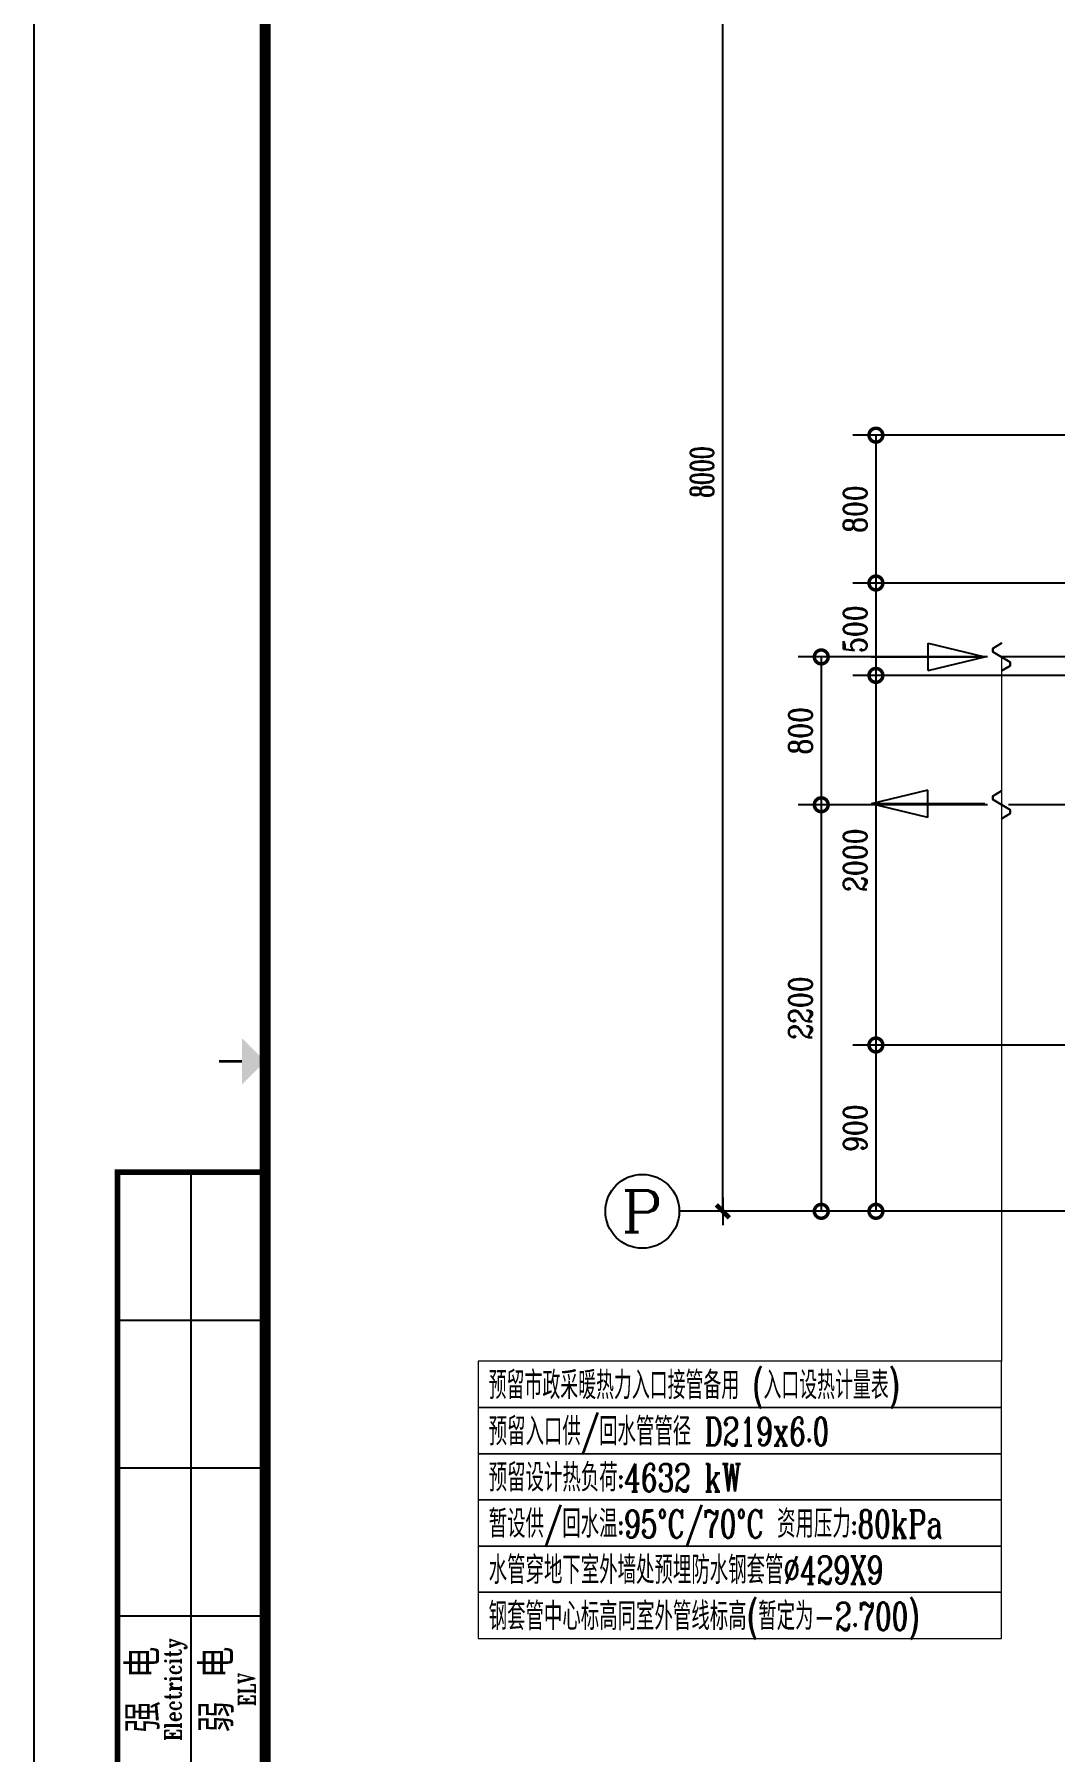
# Model space of a CAD drawing. Extents: x -345393 to -54719, y 203828 to 476815.
# Drawn here: x -345393 to -339867, y 237287 to 246579 of the extents above; entities that cross this region are included whole.
import ezdxf
from ezdxf.enums import TextEntityAlignment as Align

# ---------------------------------------------------------------- set-up
doc = ezdxf.new("R2010")
doc.units = 0
doc.header["$LTSCALE"] = 1000
doc.header["$MEASUREMENT"] = 0
for name, pattern in [('CONTINOUS', [0]), ('DASHED', [0.75, 0.5, -0.25]), ('DOTE', [2.42, 2, -0.2, 0.02, -0.2])]:
    doc.linetypes.add(name, pattern=pattern)
doc.layers.get('0').update_dxf_attribs({"color": 252, "linetype": 'CONTINUOUS'})
doc.layers.get('Defpoints').update_dxf_attribs({"color": 252, "linetype": 'CONTINUOUS'})
for name, color, linetype in [('AXIS', 252, 'CONTINUOUS'), ('AXIS_TEXT', 252, 'CONTINUOUS'), ('DOTE', 250, 'DOTE'), ('图框', 252, 'CONTINUOUS'), ('暖通-水-标注', 95, 'CONTINUOUS'), ('暖通-水-水阀', 3, 'CONTINUOUS'), ('暖通-水-管道-供水', 1, 'CONTINUOUS'), ('暖通-水-管道-回水', 6, 'DASHED'), ('暖通-水-管道-管径', 201, 'CONTINUOUS'), ('暖通-风-标注', 160, 'CONTINUOUS')]:
    doc.layers.add(name, color=color, linetype=linetype)
doc.layers.add('暖通-公共-说明', color=50, linetype='CONTINUOUS', lineweight=20)
doc.styles.add('_TCH_AXIS', font='COMPLEX', dxfattribs={"bigfont": 'GBCBIG'})
doc.styles.add('COMPLEX', font='COMPLEX')
doc.styles.add('HZ-ZGBZ', font='romanc.shx', dxfattribs={"width": 0.65, "bigfont": '0hztxt.shx'})
doc.styles.add('M-TEXT2', font='romanc.shx', dxfattribs={"width": 0.8, "bigfont": 'hzf.shx'})
doc.styles.add('TKZ2_tjkts.shx', font='tjromant.shx', dxfattribs={"bigfont": 'tjkts.shx'})
doc.dimstyles.new('暖-标注50', dxfattribs={"dimscale": 0.5, "dimtxt": 250, "dimasz": 1, "dimexe": 150, "dimexo": 150, "dimgap": 100, "dimtad": 1, "dimdec": 0, "dimdsep": 46, "dimtxsty": 'HZ-ZGBZ', "dimblk": '_DIMX', "dimcen": 0.09, "dimclrt": 7, "dimadec": 0, "dimazin": 0, "dimtfac": 1, "dimtdec": 0, "dimtix": 1, "dimtmove": 2, "dimatfit": 3, "dimldrblk": '_DIMX', "dimfxl": 0, "dimtolj": 1, "dimtzin": 0, "dimarcsym": 0})
doc.dimstyles.new('暖通-水-尺寸标注50', dxfattribs={"dimscale": 0.5, "dimtxt": 250, "dimasz": 300, "dimexe": 250, "dimexo": 150, "dimgap": 100, "dimtad": 1, "dimdec": 4, "dimrnd": 5, "dimdsep": 46, "dimtxsty": 'M-TEXT2', "dimblk1": 'DOTSMALL', "dimblk2": 'DOTSMALL', "dimsah": 1, "dimcen": 0.09, "dimclrd": 256, "dimclre": 256, "dimclrt": 7, "dimadec": 0, "dimazin": 0, "dimtfac": 1, "dimtdec": 4, "dimtix": 1, "dimtmove": 2, "dimatfit": 3, "dimldrblk": 'DOTSMALL', "dimfxl": 0, "dimtolj": 1, "dimtzin": 0, "dimarcsym": 0})

# ---------------------------------------------------------------- blocks, each defined once
blk = doc.blocks.new('TJAD_TK_A1')
for p, q in [((517.38, 385.45), (517.38, 641.45)), ((509.38, 625.45), (525.38, 625.45)), ((509.38, 609.45), (525.38, 609.45)), ((509.38, 593.45), (525.38, 593.45))]:
    blk.add_line(p, q)
at = {"layer": '图框'}
blk.add_line((500.38, 356.45), (500.38, 950.45), dxfattribs=at)
at = {"layer": '图框', "const_width": 1.2}
blk.add_lwpolyline([(1331.38, 940.45), (525.38, 940.45), (525.38, 366.45), (1331.38, 366.45)], close=True, dxfattribs=at)
at = {"layer": '图框'}
for points, const_width in [([(522.88, 653.45), (520.38, 653.45)], 0.3), ([(525.38, 366.45), (509.38, 366.45), (509.38, 641.45), (525.38, 641.45)], 0.6)]:
    blk.add_lwpolyline(points, dxfattribs=dict(at, const_width=const_width))
blk.add_solid([(522.88, 650.95), (522.88, 655.95), (525.38, 653.45)], dxfattribs=at)
at = {"style": 'TKZ2_tjkts.shx'}
for s, p in [('强 电', (512.17, 585.45)), ('弱 电', (520.17, 585.45))]:
    blk.add_text(s, height=3.6, rotation=90, dxfattribs=at).set_placement(p, align=Align.MIDDLE_CENTER)
at = {"style": 'TKZ2_tjkts.shx', "width": 0.8}
for s, p in [('Electricity', (515.4, 585.45)), ('ELV', (523.4, 585.45))]:
    blk.add_text(s, height=1.8, rotation=90, dxfattribs=at).set_placement(p, align=Align.MIDDLE_CENTER)
blk = doc.blocks.new('_DIMX')
blk.add_line((-150, 0), (150, 0))
at = {"const_width": 50}
blk.add_lwpolyline([(-70, -70), (70, 70)], dxfattribs=at)
blk = doc.blocks.new('*D111')
at = {"layer": 'Defpoints', "color": 0}
for p in [(-341664.6, 248210.5), (-340918.2, 248210.5), (-340918.2, 240210.5)]:
    blk.add_point(p, dxfattribs=at)
at = {"layer": '暖通-风-标注', "color": 0, "lineweight": -2}
for p, q in [((-340993.2, 248210.5), (-341739.6, 248210.5)), ((-341664.6, 240211), (-341664.6, 248210)), ((-340993.2, 240210.5), (-341739.6, 240210.5))]:
    blk.add_line(p, q, dxfattribs=at)
at = {"layer": '暖通-风-标注', "color": 0, "lineweight": -2, "xscale": 0.5, "yscale": 0.5, "zscale": 0.5}
for p, rotation in [((-341664.6, 248210.5), 90), ((-341664.6, 240210.5), 270)]:
    blk.add_blockref('_DIMX', p, dxfattribs=dict(at, rotation=rotation))
at = {"layer": '暖通-风-标注', "color": 7, "insert": (-341777.1, 244210.5), "char_height": 125, "attachment_point": 5, "rotation": 90, "style": 'HZ-ZGBZ'}
blk.add_mtext('\\A1;8000', dxfattribs=at)
blk = doc.blocks.new('_AXISO')
blk.add_circle((0, 0), 0.5)
at = {"layer": 'AXIS_TEXT', "style": 'COMPLEX', "width": 1.041667}
blk.add_attdef('A', text='', height=0.56, dxfattribs=at).set_placement((-0.25, -0.28), (0.25, -0.28), align=Align.FIT)
blk = doc.blocks.new('zdz')
for points in [[(-0.461, 0.469), (-0.753, 0)], [(-0.283, 0.469), (-0.461, 0.469)], [(0.283, -0.469), (-0.283, 0.469)], [(0.753, 0), (0.477, -0.469)], [(0.477, -0.469), (0.283, -0.469)]]:
    blk.add_lwpolyline(points, close=True)
blk = doc.blocks.new('箭头')
at = {"color": 3, "linetype": 'CONTINOUS'}
for p, q in [((-317, 0), (381, 0)), ((32, 84), (381, 0)), ((32, 84), (32, -84)), ((32, -84), (381, 0))]:
    blk.add_line(p, q, dxfattribs=at)
blk = doc.blocks.new('_DOTSMALL')
at = {"color": 0, "const_width": 0.5}
blk.add_lwpolyline([(-0.0625, 0, 1), (0.0625, 0, 1)], format="xyb", close=True, dxfattribs=at)
blk = doc.blocks.new('*D131')
at = {"layer": 'Defpoints', "color": 0}
for p in [(-340156, 243210.5), (-341131.3, 242410.5), (-340156, 242410.5)]:
    blk.add_point(p, dxfattribs=at)
at = {"layer": '暖通-水-标注', "linetype": 'Continuous', "lineweight": -2}
for p, q in [((-340231, 243210.5), (-341256.3, 243210.5)), ((-341131.3, 243210.5), (-341131.3, 242410.5)), ((-340231, 242410.5), (-341256.3, 242410.5))]:
    blk.add_line(p, q, dxfattribs=at)
at = {"layer": '暖通-水-标注', "lineweight": -2, "xscale": 150, "yscale": 150, "zscale": 150}
for p, rotation in [((-341131.3, 243210.5), 90), ((-341131.3, 242410.5), 270)]:
    blk.add_blockref('_DOTSMALL', p, dxfattribs=dict(at, rotation=rotation))
at = {"layer": '暖通-水-标注', "color": 7, "insert": (-341243.8, 242810.5), "char_height": 125, "attachment_point": 5, "rotation": 90, "style": 'M-TEXT2'}
blk.add_mtext('\\A1;800', dxfattribs=at)
blk = doc.blocks.new('*D132')
at = {"layer": 'Defpoints', "color": 0}
for p in [(-340156, 242410.5), (-341131.3, 240210.5), (-341118.2, 240210.5)]:
    blk.add_point(p, dxfattribs=at)
at = {"layer": '暖通-水-标注', "linetype": 'Continuous', "lineweight": -2}
for p, q in [((-340231, 242410.5), (-341256.3, 242410.5)), ((-341131.3, 242410.5), (-341131.3, 240210.5)), ((-341193.2, 240210.5), (-341256.3, 240210.5))]:
    blk.add_line(p, q, dxfattribs=at)
at = {"layer": '暖通-水-标注', "lineweight": -2, "xscale": 150, "yscale": 150, "zscale": 150}
for p, rotation in [((-341131.3, 242410.5), 90), ((-341131.3, 240210.5), 270)]:
    blk.add_blockref('_DOTSMALL', p, dxfattribs=dict(at, rotation=rotation))
at = {"layer": '暖通-水-标注', "color": 7, "insert": (-341243.8, 241310.5), "char_height": 125, "attachment_point": 5, "rotation": 90, "style": 'M-TEXT2'}
blk.add_mtext('\\A1;2200', dxfattribs=at)
blk = doc.blocks.new('*D167')
at = {"layer": 'Defpoints', "color": 0}
for p in [(-338318.2, 244410.5), (-340835.4, 243610.5), (-338318.2, 243610.5)]:
    blk.add_point(p, dxfattribs=at)
at = {"layer": '暖通-水-标注', "linetype": 'Continuous', "lineweight": -2}
for p, q in [((-338393.2, 244410.5), (-340960.4, 244410.5)), ((-340835.4, 244410.5), (-340835.4, 243610.5)), ((-338393.2, 243610.5), (-340960.4, 243610.5))]:
    blk.add_line(p, q, dxfattribs=at)
at = {"layer": '暖通-水-标注', "lineweight": -2, "xscale": 150, "yscale": 150, "zscale": 150}
for p, rotation in [((-340835.4, 244410.5), 90), ((-340835.4, 243610.5), 270)]:
    blk.add_blockref('_DOTSMALL', p, dxfattribs=dict(at, rotation=rotation))
at = {"layer": '暖通-水-标注', "color": 7, "insert": (-340947.9, 244010.5), "char_height": 125, "attachment_point": 5, "rotation": 90, "style": 'M-TEXT2'}
blk.add_mtext('\\A1;800', dxfattribs=at)
blk = doc.blocks.new('*D168')
at = {"layer": 'Defpoints', "color": 0}
for p in [(-338318.2, 243610.5), (-340835.4, 243110.5), (-338318.2, 243110.5)]:
    blk.add_point(p, dxfattribs=at)
at = {"layer": '暖通-水-标注', "linetype": 'Continuous', "lineweight": -2}
for p, q in [((-338393.2, 243610.5), (-340960.4, 243610.5)), ((-340835.4, 243610.5), (-340835.4, 243110.5)), ((-338393.2, 243110.5), (-340960.4, 243110.5))]:
    blk.add_line(p, q, dxfattribs=at)
at = {"layer": '暖通-水-标注', "lineweight": -2, "xscale": 150, "yscale": 150, "zscale": 150}
for p, rotation in [((-340835.4, 243610.5), 90), ((-340835.4, 243110.5), 270)]:
    blk.add_blockref('_DOTSMALL', p, dxfattribs=dict(at, rotation=rotation))
at = {"layer": '暖通-水-标注', "color": 7, "insert": (-340947.9, 243360.5), "char_height": 125, "attachment_point": 5, "rotation": 90, "style": 'M-TEXT2'}
blk.add_mtext('\\A1;500', dxfattribs=at)
blk = doc.blocks.new('*D169')
at = {"layer": 'Defpoints', "color": 0}
for p in [(-338318.2, 243110.5), (-340835.4, 241110.5), (-338318.2, 241110.5)]:
    blk.add_point(p, dxfattribs=at)
at = {"layer": '暖通-水-标注', "linetype": 'Continuous', "lineweight": -2}
for p, q in [((-338393.2, 243110.5), (-340960.4, 243110.5)), ((-340835.4, 243110.5), (-340835.4, 241110.5)), ((-338393.2, 241110.5), (-340960.4, 241110.5))]:
    blk.add_line(p, q, dxfattribs=at)
at = {"layer": '暖通-水-标注', "lineweight": -2, "xscale": 150, "yscale": 150, "zscale": 150}
for p, rotation in [((-340835.4, 243110.5), 90), ((-340835.4, 241110.5), 270)]:
    blk.add_blockref('_DOTSMALL', p, dxfattribs=dict(at, rotation=rotation))
at = {"layer": '暖通-水-标注', "color": 7, "insert": (-340947.9, 242110.5), "char_height": 125, "attachment_point": 5, "rotation": 90, "style": 'M-TEXT2'}
blk.add_mtext('\\A1;2000', dxfattribs=at)
blk = doc.blocks.new('*D170')
at = {"layer": 'Defpoints', "color": 0}
for p in [(-338318.2, 241110.5), (-340835.4, 240210.5), (-339618.2, 240210.5)]:
    blk.add_point(p, dxfattribs=at)
at = {"layer": '暖通-水-标注', "linetype": 'Continuous', "lineweight": -2}
for p, q in [((-338393.2, 241110.5), (-340960.4, 241110.5)), ((-340835.4, 241110.5), (-340835.4, 240210.5)), ((-339693.2, 240210.5), (-340960.4, 240210.5))]:
    blk.add_line(p, q, dxfattribs=at)
at = {"layer": '暖通-水-标注', "lineweight": -2, "xscale": 150, "yscale": 150, "zscale": 150}
for p, rotation in [((-340835.4, 241110.5), 90), ((-340835.4, 240210.5), 270)]:
    blk.add_blockref('_DOTSMALL', p, dxfattribs=dict(at, rotation=rotation))
at = {"layer": '暖通-水-标注', "color": 7, "insert": (-340947.9, 240660.5), "char_height": 125, "attachment_point": 5, "rotation": 90, "style": 'M-TEXT2'}
blk.add_mtext('\\A1;900', dxfattribs=at)

msp = doc.modelspace()

# ---------------------------------------------------------------- linework, layer by layer
at = {"layer": 'AXIS'}
msp.add_line((-340918.202, 240210.50248), (-341900.37666, 240210.50248), dxfattribs=at)
at = {"layer": 'DOTE'}
msp.add_line((-311318.21421, 240210.50248), (-340918.202, 240210.50248), dxfattribs=at)
at = {"layer": '暖通-公共-说明'}
msp.add_line((-340155.98476, 243210.50191), (-340155.98476, 239398.95817), dxfattribs=at)
for points in [[(-342989.3181, 239148.95817), (-340155.98476, 239148.95817), (-340155.98476, 239398.95817), (-342989.3181, 239398.95817)], [(-342989.3181, 238898.95817), (-340155.98476, 238898.95817), (-340155.98476, 239148.95817), (-342989.3181, 239148.95817)], [(-342989.3181, 238648.95817), (-340155.98476, 238648.95817), (-340155.98476, 238898.95817), (-342989.3181, 238898.95817)], [(-342989.3181, 238398.95817), (-340155.98476, 238398.95817), (-340155.98476, 238648.95817), (-342989.3181, 238648.95817)], [(-342989.3181, 238148.95817), (-340155.98476, 238148.95817), (-340155.98476, 238398.95817), (-342989.3181, 238398.95817)], [(-342989.3181, 237898.95817), (-340155.98476, 237898.95817), (-340155.98476, 238148.95817), (-342989.3181, 238148.95817)]]:
    msp.add_lwpolyline(points, close=True, dxfattribs=at)
at = {"layer": '暖通-水-管道-供水'}
msp.add_line((-338868.20811, 243210.50191), (-340155.98476, 243210.50191), dxfattribs=at)
at = {"layer": '暖通-水-管道-回水'}
msp.add_line((-338868.20811, 242410.50191), (-340155.98476, 242410.50191), dxfattribs=at)

# ---------------------------------------------------------------- block references
at = {"layer": 'AXIS'}
ref = msp.add_blockref('_AXISO', (-342100.37666, 240210.50248), dxfattribs=dict(at, xscale=400, yscale=400, zscale=400))
ref.add_attrib('A', 'P', dxfattribs={"layer": 'AXIS_TEXT', "height": 226.27417, "style": '_TCH_AXIS', "width": 1.235294}).set_placement((-342213.51374, 240097.3654), (-341987.23957, 240097.3654), align=Align.FIT)
at = {"layer": '图框', "xscale": 50, "yscale": 50, "zscale": 50}
msp.add_blockref('TJAD_TK_A1', (-370411.63982, 208349.90246), dxfattribs=at)
at = {"layer": '暖通-水-水阀', "yscale": 0.8823529411747586, "zscale": 0.8823529411764706, "rotation": 180}
for p, xscale in [((-340581.22359, 243210.50191), -0.8823529412038624), ((-340525.22359, 242415.76982), 0.8823529412038624)]:
    msp.add_blockref('箭头', p, dxfattribs=dict(at, xscale=xscale))
at = {"layer": '暖通-水-管道-管径', "xscale": -100, "yscale": 100, "zscale": 100, "rotation": 90}
for p in [(-340155.98476, 243210.50191), (-340155.98476, 242410.50191)]:
    msp.add_blockref('zdz', p, dxfattribs=at)

# ---------------------------------------------------------------- texts
at = {"layer": '暖通-公共-说明', "style": 'M-TEXT2'}
for s, width, p in [('预留市政采暖热力入口接管备用 (入口设热计量表)', 0.68, (-342932.18711, 239194.15836)), ('预留入口供/回水管管径 D219x6.0', 0.7, (-342932.18711, 238944.15836)), ('预留设计热负荷:4632 kW ', 0.7, (-342932.18711, 238694.15836)), ('暂设供/回水温:95%%dC/70%%dC 资用压力:80kPa', 0.7, (-342932.18711, 238444.15836)), ('水管穿地下室外墙处预埋防水钢套管%%C429X9', 0.7, (-342932.18711, 238194.15836)), ('钢套管中心标高同室外管线标高(暂定为-2.700)', 0.7, (-342932.18711, 237944.15836))]:
    msp.add_text(s, height=150, dxfattribs=dict(at, width=width)).set_placement(p)

# ---------------------------------------------------------------- dimensions: what is measured, and where the dimension line sits
at = {"layer": '暖通-水-标注'}
for base, p1, p2, picture, middle in [((-340835.38663, 243610.50191), (-338318.20811, 244410.50191), (-338318.20811, 243610.50191), '*D167', (-340947.88663, 244010.50191)), ((-340835.38663, 243110.50191), (-338318.20811, 243610.50191), (-338318.20811, 243110.50191), '*D168', (-340947.88663, 243360.50191)), ((-341131.30439, 242410.50191), (-340155.98476, 243210.50191), (-340155.98476, 242410.50191), '*D131', (-341243.80439, 242810.50191)), ((-340835.38663, 241110.5022), (-338318.20811, 243110.50191), (-338318.20816, 241110.5022), '*D169', (-340947.88663, 242110.50206)), ((-341131.30439, 240210.50248), (-340155.98476, 242410.50191), (-341118.20811, 240210.50248), '*D132', (-341243.80439, 241310.5022)), ((-340835.38663, 240210.50248), (-338318.20816, 241110.5022), (-339618.21192, 240210.50248), '*D170', (-340947.88663, 240660.50234))]:
    dim = msp.add_linear_dim(base=base, p1=p1, p2=p2, angle=90, dimstyle='暖通-水-尺寸标注50', dxfattribs=at)
    dim.commit()
    dim.dimension.update_dxf_attribs({"geometry": picture, "text_midpoint": middle})
at = {"layer": '暖通-风-标注'}
dim = msp.add_aligned_dim(p1=(-340918.202, 240210.50248), p2=(-340918.202, 248210.50248), distance=746.4192, dimstyle='暖-标注50', dxfattribs=at)
dim.commit()
dim.dimension.update_dxf_attribs({"geometry": '*D111', "text_midpoint": (-341777.1212, 244210.50248)})

doc.saveas('drawing.dxf')
